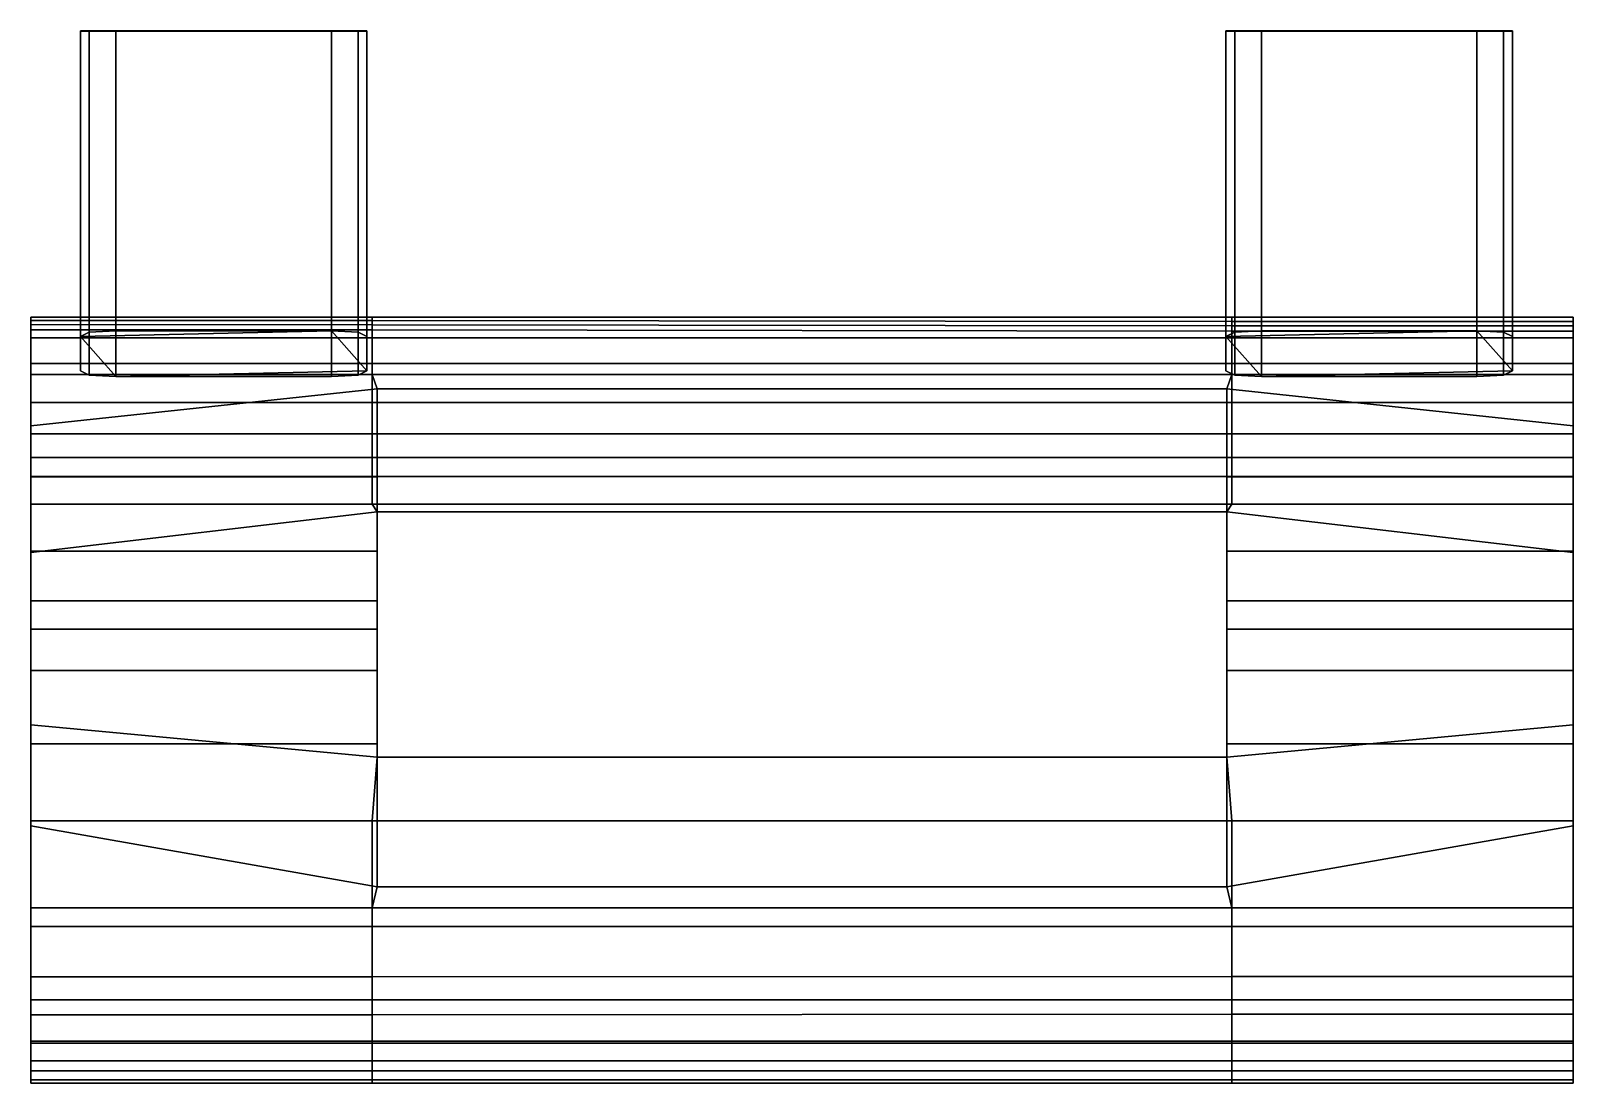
# Model space of a CAD drawing. Extents: x -21.5 to 21.9, y -29.6 to 0.
import ezdxf

# ---------------------------------------------------------------- set-up
doc = ezdxf.new("R2010")
doc.units = 0
doc.layers.add('METAL', color=30, linetype='CONTINUOUS')

msp = doc.modelspace()

# ---------------------------------------------------------------- meshes
at = {"layer": 'METAL'}
mesh = msp.add_polyface(dxfattribs=at)
corners = [(-12.053, -0.001, -5.142), (-12.053, -0.001, -5.142), (-12.053, -0.001, -5.142), (-12.053, -0.004, 1.706), (-12.053, -0.004, 1.706), (-12.053, -0.004, 1.706), (-12.053, -8.585, 1.774), (-12.053, -8.585, 1.774), (-12.053, -8.585, 1.774), (-12.053, -9.551, -5.133), (-12.053, -9.551, -5.133), (-12.053, -9.551, -5.133), (-12.303, 0, -5.993), (-12.303, 0, -5.993), (-12.303, 0, -5.993), (-12.303, -0.005, 2.557), (-12.303, -0.005, 2.557), (-12.303, -0.005, 2.557), (-12.303, -8.468, 2.615), (-12.303, -8.468, 2.615), (-12.303, -8.468, 2.615), (-12.303, -9.669, -5.974), (-12.303, -9.669, -5.974), (-12.303, -9.669, -5.974), (-13.053, 0, -6.277), (-13.053, 0, -6.277), (-13.053, 0, -6.277), (-13.053, -0.005, 2.841), (-13.053, -0.005, 2.841), (-13.053, -0.005, 2.841), (-13.053, -8.429, 2.895), (-13.053, -8.429, 2.895), (-13.053, -8.429, 2.895), (-13.053, -9.708, -6.254), (-13.053, -9.708, -6.254), (-13.053, -9.708, -6.254), (-19.107, 0, -6.277), (-19.107, 0, -6.277), (-19.107, 0, -6.277), (-19.107, -0.005, 2.841), (-19.107, -0.005, 2.841), (-19.107, -0.005, 2.841), (-19.107, -8.429, 2.895), (-19.107, -8.429, 2.895), (-19.107, -8.429, 2.895), (-19.107, -9.708, -6.254), (-19.107, -9.708, -6.254), (-19.107, -9.708, -6.254), (-19.857, 0, -5.993), (-19.857, 0, -5.993), (-19.857, 0, -5.993), (-19.857, -0.005, 2.557), (-19.857, -0.005, 2.557), (-19.857, -0.005, 2.557), (-19.857, -8.468, 2.615), (-19.857, -8.468, 2.615), (-19.857, -8.468, 2.615), (-19.857, -9.669, -5.974), (-19.857, -9.669, -5.974), (-19.857, -9.669, -5.974), (-20.107, -0.001, -5.142), (-20.107, -0.001, -5.142), (-20.107, -0.001, -5.142), (-20.107, -0.004, 1.706), (-20.107, -0.004, 1.706), (-20.107, -0.004, 1.706), (-20.107, -8.585, 1.774), (-20.107, -8.585, 1.774), (-20.107, -8.585, 1.774), (-20.107, -9.551, -5.133), (-20.107, -9.551, -5.133), (-20.107, -9.551, -5.133)]
mesh.append_faces([[corners[k] for k in face] for face in [(68, 65, 62, 71), (6, 9, 0, 3), (36, 39, 28, 25), (29, 40, 42, 31), (46, 66, 69, 57), (11, 46, 35, 23), (32, 66, 46, 11), (32, 11, 8, 20), (43, 54, 66, 32), (34, 45, 37, 26), (50, 59, 70, 61), (56, 53, 64, 67), (4, 15, 18, 7), (10, 21, 12, 1), (38, 47, 58, 49), (44, 41, 52, 55), (27, 30, 19, 16), (33, 24, 13, 22), (28, 17, 14, 25), (17, 5, 2, 14), (36, 48, 51, 39), (48, 60, 63, 51)]])
mesh = msp.add_polyface(dxfattribs=at)
corners = [(20.146, -0.001, -5.142), (20.146, -0.001, -5.142), (20.146, -0.001, -5.142), (20.146, -0.004, 1.706), (20.146, -0.004, 1.706), (20.146, -0.004, 1.706), (20.146, -8.585, 1.774), (20.146, -8.585, 1.774), (20.146, -8.585, 1.774), (20.146, -9.551, -5.133), (20.146, -9.551, -5.133), (20.146, -9.551, -5.133), (19.896, 0, -5.993), (19.896, 0, -5.993), (19.896, 0, -5.993), (19.896, -0.005, 2.557), (19.896, -0.005, 2.557), (19.896, -0.005, 2.557), (19.896, -8.468, 2.615), (19.896, -8.468, 2.615), (19.896, -8.468, 2.615), (19.896, -9.669, -5.974), (19.896, -9.669, -5.974), (19.896, -9.669, -5.974), (19.146, 0, -6.277), (19.146, 0, -6.277), (19.146, 0, -6.277), (19.146, -0.005, 2.841), (19.146, -0.005, 2.841), (19.146, -0.005, 2.841), (19.146, -8.429, 2.895), (19.146, -8.429, 2.895), (19.146, -8.429, 2.895), (19.146, -9.708, -6.254), (19.146, -9.708, -6.254), (19.146, -9.708, -6.254), (13.092, 0, -6.277), (13.092, 0, -6.277), (13.092, 0, -6.277), (13.092, -0.005, 2.841), (13.092, -0.005, 2.841), (13.092, -0.005, 2.841), (13.092, -8.429, 2.895), (13.092, -8.429, 2.895), (13.092, -8.429, 2.895), (13.092, -9.708, -6.254), (13.092, -9.708, -6.254), (13.092, -9.708, -6.254), (12.342, 0, -5.993), (12.342, 0, -5.993), (12.342, 0, -5.993), (12.342, -0.005, 2.557), (12.342, -0.005, 2.557), (12.342, -0.005, 2.557), (12.342, -8.468, 2.615), (12.342, -8.468, 2.615), (12.342, -8.468, 2.615), (12.342, -9.669, -5.974), (12.342, -9.669, -5.974), (12.342, -9.669, -5.974), (12.092, -0.001, -5.142), (12.092, -0.001, -5.142), (12.092, -0.001, -5.142), (12.092, -0.004, 1.706), (12.092, -0.004, 1.706), (12.092, -0.004, 1.706), (12.092, -8.585, 1.774), (12.092, -8.585, 1.774), (12.092, -8.585, 1.774), (12.092, -9.551, -5.133), (12.092, -9.551, -5.133), (12.092, -9.551, -5.133)]
mesh.append_faces([[corners[k] for k in face] for face in [(68, 65, 62, 71), (6, 9, 0, 3), (36, 39, 28, 25), (29, 40, 42, 31), (46, 66, 69, 57), (11, 46, 35, 23), (32, 66, 46, 11), (32, 11, 8, 20), (43, 54, 66, 32), (34, 45, 37, 26), (50, 59, 70, 61), (56, 53, 64, 67), (4, 15, 18, 7), (10, 21, 12, 1), (38, 47, 58, 49), (44, 41, 52, 55), (27, 30, 19, 16), (33, 24, 13, 22), (28, 17, 14, 25), (17, 5, 2, 14), (36, 48, 51, 39), (48, 60, 63, 51)]])
mesh = msp.add_polyface(dxfattribs=at)
corners = [(21.854, -8.041, 5.252), (21.854, -8.041, 5.252), (21.854, -8.041, 5.252), (21.854, -8.169, 3.892), (21.854, -8.169, 3.892), (21.854, -8.29, 2.607), (21.854, -8.29, 2.607), (21.854, -8.436, 1.05), (21.854, -8.436, 1.05), (21.854, -8.623, -0.941), (21.854, -8.623, -0.941), (21.854, -9.345, 5.177), (21.854, -9.345, 5.177), (21.854, -9.345, 5.177), (21.854, -9.658, -6.249), (21.854, -9.658, -6.249), (21.854, -10.437, 4.699), (21.854, -10.437, 4.699), (21.854, -10.437, 4.699), (21.854, -11.092, -10.381), (21.854, -11.092, -10.381), (21.854, -11.318, 3.817), (21.854, -11.318, 3.817), (21.854, -11.318, 3.817), (21.854, -11.987, 2.532), (21.854, -11.987, 2.532), (21.854, -11.987, 2.532), (21.854, -12.52, 0.433), (21.854, -12.52, 0.433), (21.854, -12.526, -14.513), (21.854, -12.526, -14.513), (21.854, -13.296, -4.557), (21.854, -13.296, -4.557), (21.854, -14.617, -18.187), (21.854, -14.617, -18.187), (21.854, -14.654, -8.244), (21.854, -14.654, -8.244), (21.854, -16.012, -11.931), (21.854, -16.012, -11.931), (21.854, -16.807, -21.319), (21.854, -16.807, -21.319), (21.854, -17.972, -15.43), (21.854, -17.972, -15.43), (21.854, -19.499, -24.095), (21.854, -19.499, -24.095), (21.854, -20.031, -18.387), (21.854, -20.031, -18.387), (21.854, -22.191, -26.871), (21.854, -22.191, -26.871), (21.854, -22.334, -20.828), (21.854, -22.334, -20.828), (21.854, -24.638, -23.269), (21.854, -24.638, -23.269), (21.854, -25.163, -28.912), (21.854, -25.163, -28.912), (21.854, -26.562, -29.872), (21.854, -26.562, -29.872), (21.854, -27.217, -25.122), (21.854, -27.217, -25.122), (21.854, -27.217, -25.122), (21.854, -27.62, -30.598), (21.854, -27.62, -30.598), (21.854, -28.383, -31.122), (21.854, -28.383, -31.122), (21.854, -28.436, -26.203), (21.854, -28.436, -26.203), (21.854, -28.436, -26.203), (21.854, -28.934, -31.5), (21.854, -28.934, -31.5), (21.854, -28.934, -31.5), (21.854, -29.217, -27.382), (21.854, -29.217, -27.382), (21.854, -29.217, -27.382), (21.854, -29.466, -30.03), (21.854, -29.466, -30.03), (21.854, -29.466, -30.03), (21.854, -29.56, -28.657), (21.854, -29.56, -28.657), (21.854, -29.56, -28.657), (12.261, -8.041, 5.252), (12.261, -8.041, 5.252), (12.261, -8.041, 5.252), (12.261, -8.166, 3.918), (12.261, -8.287, 2.634), (12.261, -8.433, 1.078), (12.261, -8.623, -0.941), (12.261, -9.345, 5.177), (12.261, -9.345, 5.177), (12.261, -9.345, 5.177), (12.261, -9.345, 5.177), (12.261, -9.658, -6.249), (12.261, -10.437, 4.699), (12.261, -10.437, 4.699), (12.261, -10.437, 4.699), (12.261, -11.318, 3.817), (12.261, -11.318, 3.817), (12.261, -11.987, 2.532), (12.261, -11.987, 2.532), (12.261, -12.52, 0.433), (12.261, -13.296, -4.557), (12.261, -22.191, -26.871), (12.261, -24.638, -23.269), (12.261, -25.163, -28.912), (12.261, -26.563, -29.871), (12.261, -27.217, -25.122), (12.261, -27.217, -25.122), (12.261, -27.622, -30.6), (12.261, -28.384, -31.122), (12.261, -28.436, -26.203), (12.261, -28.436, -26.203), (12.261, -28.436, -26.203), (12.261, -28.934, -31.5), (12.261, -28.934, -31.5), (12.261, -28.934, -31.5), (12.261, -29.217, -27.382), (12.261, -29.217, -27.382), (12.261, -29.217, -27.382), (12.261, -29.217, -27.382), (12.261, -29.466, -30.03), (12.261, -29.466, -30.03), (12.261, -29.466, -30.03), (12.261, -29.56, -28.657), (12.261, -29.56, -28.657), (12.261, -29.56, -28.657), (12.121, -10.055, -7.394), (12.121, -10.055, -7.394), (12.121, -10.055, -7.394), (12.121, -12.526, -14.513), (12.121, -12.526, -14.513), (12.121, -13.508, -5.131), (12.121, -13.508, -5.131), (12.121, -13.508, -5.131), (12.121, -14.617, -18.187), (12.121, -14.617, -18.187), (12.121, -16.012, -11.931), (12.121, -16.012, -11.931), (12.121, -16.807, -21.319), (12.121, -16.807, -21.319), (12.121, -17.972, -15.43), (12.121, -17.972, -15.43), (12.121, -20.031, -18.387), (12.121, -20.031, -18.387), (12.121, -20.407, -25.032), (12.121, -20.407, -25.032), (12.121, -20.407, -25.032), (12.121, -24.049, -22.645), (12.121, -24.049, -22.645), (12.121, -24.049, -22.645), (-11.767, -10.055, -7.394), (-11.767, -10.055, -7.394), (-11.767, -10.055, -7.394), (-11.767, -12.526, -14.513), (-11.767, -12.526, -14.513), (-11.767, -13.508, -5.131), (-11.767, -13.508, -5.131), (-11.767, -13.508, -5.131), (-11.767, -14.617, -18.187), (-11.767, -14.617, -18.187), (-11.767, -16.012, -11.931), (-11.767, -16.012, -11.931), (-11.767, -16.807, -21.319), (-11.767, -16.807, -21.319), (-11.767, -17.972, -15.43), (-11.767, -17.972, -15.43), (-11.767, -20.031, -18.387), (-11.767, -20.031, -18.387), (-11.767, -20.407, -25.032), (-11.767, -20.407, -25.032), (-11.767, -20.407, -25.032), (-11.767, -24.049, -22.645), (-11.767, -24.049, -22.645), (-11.767, -24.049, -22.645), (-11.907, -25.164, -28.909), (-11.907, -26.573, -29.859), (-11.907, -27.217, -25.122), (-11.907, -27.217, -25.122), (-11.907, -28.386, -31.12), (-11.907, -28.436, -26.203), (-11.907, -28.436, -26.203), (-11.907, -28.436, -26.203), (-11.907, -28.934, -31.5), (-11.907, -28.934, -31.5), (-11.907, -29.217, -27.382), (-11.907, -29.217, -27.382), (-11.907, -29.217, -27.382), (-11.907, -29.466, -30.03), (-11.907, -29.466, -30.03), (-11.907, -29.466, -30.03), (-11.907, -29.56, -28.657), (-11.907, -29.56, -28.657), (-11.907, -29.56, -28.657), (-11.907, -8.041, 5.252), (-11.907, -8.041, 5.252), (-11.907, -8.041, 5.252), (-11.907, -8.136, 4.247), (-11.907, -8.255, 2.978), (-11.907, -8.399, 1.443), (-11.907, -8.623, -0.941), (-11.907, -9.345, 5.177), (-11.907, -9.345, 5.177), (-11.907, -9.345, 5.177), (-11.907, -9.345, 5.177), (-11.907, -9.658, -6.249), (-11.907, -10.437, 4.699), (-11.907, -10.437, 4.699), (-11.907, -10.437, 4.699), (-11.907, -10.437, 4.699), (-11.907, -11.318, 3.817), (-11.907, -11.318, 3.817), (-11.907, -11.318, 3.817), (-11.907, -11.987, 2.532), (-11.907, -11.987, 2.532), (-11.907, -12.52, 0.433), (-11.907, -13.296, -4.557), (-11.907, -22.191, -26.871), (-11.907, -24.638, -23.269), (-11.907, -27.641, -30.623), (-21.5, -8.041, 5.252), (-21.5, -8.041, 5.252), (-21.5, -8.041, 5.252), (-21.5, -8.133, 4.273), (-21.5, -8.133, 4.273), (-21.5, -8.252, 3.005), (-21.5, -8.252, 3.005), (-21.5, -8.396, 1.472), (-21.5, -8.396, 1.472), (-21.5, -8.623, -0.941), (-21.5, -8.623, -0.941), (-21.5, -9.345, 5.177), (-21.5, -9.345, 5.177), (-21.5, -9.345, 5.177), (-21.5, -9.658, -6.249), (-21.5, -9.658, -6.249), (-21.5, -10.437, 4.699), (-21.5, -10.437, 4.699), (-21.5, -10.437, 4.699), (-21.5, -11.092, -10.381), (-21.5, -11.092, -10.381), (-21.5, -11.318, 3.817), (-21.5, -11.318, 3.817), (-21.5, -11.318, 3.817), (-21.5, -11.987, 2.532), (-21.5, -11.987, 2.532), (-21.5, -11.987, 2.532), (-21.5, -12.52, 0.433), (-21.5, -12.52, 0.433), (-21.5, -12.526, -14.513), (-21.5, -12.526, -14.513), (-21.5, -13.296, -4.557), (-21.5, -13.296, -4.557), (-21.5, -14.617, -18.187), (-21.5, -14.617, -18.187), (-21.5, -14.654, -8.244), (-21.5, -14.654, -8.244), (-21.5, -16.012, -11.931), (-21.5, -16.012, -11.931), (-21.5, -16.807, -21.319), (-21.5, -16.807, -21.319), (-21.5, -17.972, -15.43), (-21.5, -17.972, -15.43), (-21.5, -19.499, -24.095), (-21.5, -19.499, -24.095), (-21.5, -20.031, -18.387), (-21.5, -20.031, -18.387), (-21.5, -22.191, -26.871), (-21.5, -22.191, -26.871), (-21.5, -22.334, -20.828), (-21.5, -22.334, -20.828), (-21.5, -24.638, -23.269), (-21.5, -24.638, -23.269), (-21.5, -25.164, -28.909), (-21.5, -25.164, -28.909), (-21.5, -26.574, -29.858), (-21.5, -26.574, -29.858), (-21.5, -27.217, -25.122), (-21.5, -27.217, -25.122), (-21.5, -27.217, -25.122), (-21.5, -27.643, -30.625), (-21.5, -27.643, -30.625), (-21.5, -28.386, -31.119), (-21.5, -28.386, -31.119), (-21.5, -28.436, -26.203), (-21.5, -28.436, -26.203), (-21.5, -28.436, -26.203), (-21.5, -28.934, -31.5), (-21.5, -28.934, -31.5), (-21.5, -28.934, -31.5), (-21.5, -29.217, -27.382), (-21.5, -29.217, -27.382), (-21.5, -29.217, -27.382), (-21.5, -29.466, -30.03), (-21.5, -29.466, -30.03), (-21.5, -29.466, -30.03), (-21.5, -29.56, -28.657), (-21.5, -29.56, -28.657), (-21.5, -29.56, -28.657)]
mesh.append_faces([[corners[k] for k in face] for face in [(3, 0, 11, 16), (14, 31, 35, 19), (29, 37, 41, 33), (49, 43, 39, 45), (53, 47, 51, 57), (138, 42, 38, 134), (136, 132, 34, 40), (127, 124, 20, 30), (9, 27, 31, 14), (33, 41, 45, 39), (42, 138, 140, 46), (30, 34, 132, 127), (119, 185, 181, 113), (114, 109, 179, 183), (108, 105, 175, 177), (50, 46, 140, 146), (137, 144, 147, 141), (51, 47, 43, 49), (146, 101, 52, 50), (29, 19, 35, 37), (134, 38, 36, 130), (193, 199, 87, 81), (93, 206, 208, 94), (95, 209, 210, 96), (136, 40, 44, 142), (135, 131, 126, 128), (135, 128, 133, 139), (133, 137, 141, 139), (100, 102, 172, 214), (174, 104, 101, 215), (85, 90, 202, 197), (211, 212, 98, 97), (99, 213, 155, 130), (150, 125, 129, 154), (225, 227, 245, 243), (232, 237, 253, 249), (259, 255, 247, 251), (263, 257, 261, 267), (286, 292, 295, 280), (254, 258, 163, 159), (256, 250, 157, 161), (246, 236, 149, 152), (227, 232, 249, 245), (251, 257, 263, 259), (262, 165, 163, 258), (246, 152, 157, 250), (190, 187, 120, 123), (121, 116, 184, 188), (165, 262, 266, 171), (164, 169, 166, 160), (168, 170, 145, 143), (265, 269, 267, 261), (253, 237, 247, 255), (254, 159, 155, 252), (191, 79, 82, 194), (89, 201, 204, 92), (202, 90, 124, 149), (161, 167, 260, 256), (148, 153, 158, 151), (158, 162, 156, 151), (164, 160, 156, 162), (99, 98, 212, 213), (142, 100, 214, 167), (276, 269, 265, 271), (276, 271, 273, 283), (289, 283, 273, 278), (278, 280, 295, 289), (243, 240, 223, 225), (221, 223, 240, 235), (230, 219, 221, 235), (9, 7, 24, 27), (5, 21, 24, 7), (16, 21, 5, 3), (195, 194, 82, 83), (195, 83, 84, 196), (197, 196, 84, 85), (64, 55, 53, 57), (70, 60, 55, 64), (76, 62, 60, 70), (73, 67, 62, 76), (111, 180, 176, 107), (107, 176, 216, 106), (216, 173, 103, 106), (102, 103, 173, 172), (192, 218, 228, 198), (2, 80, 86, 12), (238, 207, 205, 234), (94, 22, 18, 93), (241, 210, 209, 239), (95, 96, 25, 23), (226, 197, 202, 231), (90, 85, 10, 15), (242, 244, 212, 211), (26, 97, 98, 28), (191, 194, 220, 217), (82, 79, 1, 4), (233, 203, 200, 229), (88, 91, 17, 13), (244, 248, 213, 212), (99, 32, 28, 98), (194, 195, 222, 220), (4, 6, 83, 82), (196, 224, 222, 195), (6, 8, 84, 83), (226, 224, 196, 197), (8, 10, 85, 84), (155, 213, 248, 252), (202, 149, 236, 231), (32, 99, 130, 36), (124, 90, 15, 20), (290, 285, 181, 185), (118, 112, 69, 74), (287, 182, 178, 282), (115, 71, 66, 110), (177, 175, 275, 281), (59, 105, 108, 65), (172, 270, 264, 214), (48, 54, 102, 100), (274, 174, 215, 268), (52, 101, 104, 58), (75, 78, 123, 120), (294, 291, 186, 189), (77, 72, 117, 122), (288, 293, 188, 184), (284, 279, 176, 180), (63, 68, 111, 107), (277, 216, 176, 279), (107, 106, 61, 63), (272, 173, 216, 277), (103, 56, 61, 106), (270, 172, 173, 272), (103, 102, 54, 56), (215, 101, 146, 171), (266, 268, 215, 171), (260, 167, 214, 264), (48, 100, 142, 44)]])

doc.saveas('drawing.dxf')
